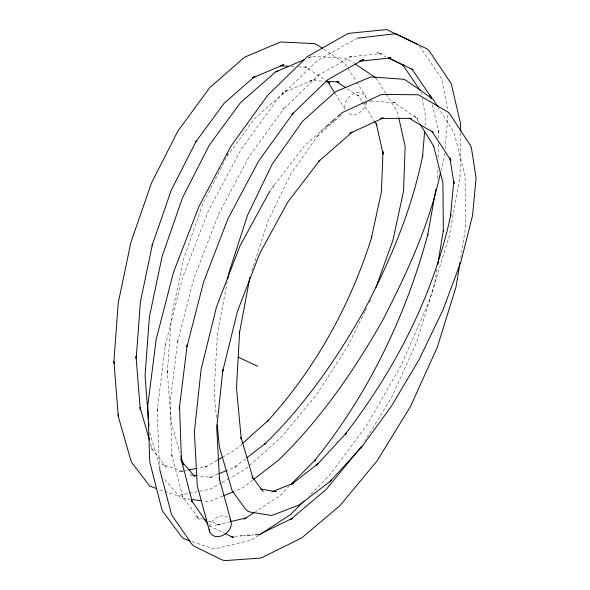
<?xml version="1.0" encoding="UTF-8"?>
<svg xmlns="http://www.w3.org/2000/svg" width="590" height="590" viewBox="0 0 590 590"><rect width="100%" height="100%" fill="white"/><g stroke="black" fill="none" stroke-linecap="round" stroke-linejoin="round"><path stroke-width="0.44" stroke-dasharray="2.95 2.21" d="M437.758 178.246L437.92 167.376M438.075 157.405L438.281 143.82M438.37 138.377L438.495 130.228L438.835 132.61L432.374 104.895M460.672 132.92L460.001 176.727L449.27 236.266L429.151 301.21L401.473 364.605L367.806 423.679L330.481 474.272L308.629 496.367M425.125 125.781L425.803 117.661L422.101 98.242M444.72 153.407L444.336 157.191L440.988 170.525M445.103 148.864L447.994 114.342M159.529 468.497L157.228 410.537L165.407 344.545L182.708 277.263L208.336 210.955L240.595 150.244L277.175 99.562L317.162 60.711L356.36 38.638M165.185 346.293L165.407 344.545M157.228 410.537L157.501 408.317M436.976 269.232L434.461 284.616L416.688 342.023L391.531 397.616L365.099 440.678M460.731 258.132L465.554 227.216L465.104 176.314L454.204 133.104L438.304 107.535M227.253 281.673L217.393 334.065L214.126 392.202L216.574 418.457M366.442 102.549C365.284 110.691 354.62 118.502 347.311 112.543M251.812 270.994L267.786 221.641L290.899 173.792L318.069 135.376L316.815 137.035L334.449 121.208M209.45 526.804C211.323 519.34 220.306 513.293 227.71 516.862M364.841 311.734L347.635 346.404L316.601 394.68L281.408 437.028L246.126 468.637L230.189 477.834M365.247 310.908L366.884 307.604M369.34 302.655L371.39 298.525M226.169 158.046L202.562 204.428L183.556 259.15L171.447 316.948L167.25 373.64L167.206 371.368L171.299 422.58L179.862 452.523M226.995 156.416L255.433 117.705L286.32 90.587L284.299 92.254L281.983 93.235L315.259 79.038L312.707 80.115L310.111 80.395L323.659 81.177M270.544 190.142L272.211 187.967M274.424 185.068L304.366 145.907L320.223 131.88M289.557 485.791L279.181 496.242L255.551 511.678M335.127 120.596L341.912 114.512M241.789 444.093L235.661 449.58L223.138 456.808M322.988 129.461L325.06 127.654M245.602 458.718L234.024 467.612L236.28 466.631L227.983 470.016M252.645 480.194L242.46 488.019L234.378 491.374M258.693 535.396L251.075 540.167L215.239 548.744L212.688 548.516L191.824 541.598M216.877 460.421L204.346 467.649L206.64 466.454L197.761 468.209M221.427 482.893L210.365 489.147L178.091 495.482L175.614 495.121L157.751 489.058M222.224 482.428L229.392 478.291M307.899 58.152L311.225 56.729L313.821 56.448L344.516 58.211L347.016 58.749L354.398 63.536M308.673 57.805L311.225 56.729M364.104 103.766L372.548 100.197M218.027 474.08L208.897 477.804L211.471 477.517L197.318 475.769M222.718 496.131L210.232 501.22L207.658 501.507L203.13 500.954M230.425 521.693L215.313 525.329L217.953 524.739L220.505 524.967L208.388 520.955M271.068 492.141L273.701 491.522M184.449 470.85L179.124 471.904L181.727 471.44L184.213 471.801M185.334 470.673L187.111 470.319M234.82 536.258L239.311 535.941M242.896 535.683L247.387 535.366M250.971 535.115L254.563 534.857M291.165 66.427L294.779 66.633M298.385 66.84L307.412 67.356L304.964 66.67L325.392 80.218M370.896 100.949L396.104 102.926L393.678 102.159L418.045 119.084L416.053 117.587L414.645 115.463L418.937 122.366M192.016 475.12L190.245 474.898L191.912 475.252M190.452 499.391L181.617 498.071L179.5 496.758L163.209 477.635M203.196 519.23L195.408 516.648L197.687 517.681L199.486 519.421L181.904 495.74L183.018 497.975L171.705 454.676L172.044 457.088L170.134 402.535L177.774 340.843L177.398 342.591L194.14 277.507L218.676 214.037L249.297 156.409L284.019 108.295L282.846 109.755L318.954 74.768L316.896 76.081L352.252 56.161L349.723 56.883L382.04 53.366L379.429 53.292L377.062 52.414L386.081 56.824M182.531 471.226L162.331 464.374L164.529 465.532L166.21 467.376L151.202 447.449L152.191 449.764L150.428 443.599M209.251 525.764L224.583 533.264M323.851 49.25L344.582 63.086L347.495 67.452M347.237 88.743L359.347 96.775L357.769 94.82L362.09 101.664M375.852 78.064L385.683 93.279M366.589 99.002C362.806 84.842 342.392 96.421 345.106 107.992M419.527 46.035L441.659 78.831L447.81 110.743M386.17 94.053L396.9 111.053L398.56 117.004M347.975 68.211L356.176 81.206M356.662 81.966L365.83 96.487M362.57 102.424L374.097 120.692M335.179 93.574L345.386 109.733M149.823 432.544L160.089 468.453M420.921 92.062L421.43 94.71"/><path stroke-width="0.89" d="M460.702 131.091L460.443 123.236L451.232 83.721L429.277 50.888L427.477 49.14L396.65 34.132L394.076 33.888L357.164 38.195M156.903 488.771L149.602 485.887L131.835 462.685L130.855 460.37L118.332 416.592L113.914 361.346L118.251 302.803L130.951 242.18L151.468 183.003L177.833 131.186L209.679 87.726L242.896 58.565L244.983 57.016L280.626 41.964L313.924 43.601L316.373 44.294L322.354 48.262M424.675 131.194L422.484 157.36L422.713 155.391C411.739 210.092 389.872 261.702 363.919 310.856C336.381 359.34 304.529 405.662 264.276 444.528L265.869 443.149L247.048 457.604M437.714 264.704L443.341 230.321M459.994 262.609L456.041 286.799L437.367 347.119L410.522 406.444L377.276 460.591L340.061 505.527L301.645 537.969L262.388 557.373L259.917 558.125L226.435 560.5L223.846 560.456L221.516 559.6L194.095 546.2L192.193 544.614L172.722 516.471L171.469 514.347L159.691 469.279M435.958 189.043L427.529 235.816L427.853 234.223C405.677 316.535 368.153 394.57 314.359 460.938L315.51 459.676L290.855 484.486M227.762 278.967L228.95 272.661L247.512 215.298L272.285 164.013L302.663 121.186L334.375 92.726L336.529 91.236L370.867 76.943L403.118 79.222L405.537 79.989L433.045 99.209L437.824 106.76M249.968 277.086L239.282 333.778L239.629 331.846L236.479 387.947L241.251 439.071L240.978 437.456M371.28 238.485L381.391 191.971L383.021 151.608L383.094 154.078L376.317 123.767M440.546 172.302C429.608 224.473 406.923 273.133 382.674 320.281C353.816 371.095 320.429 419.638 278.244 460.377L254.098 479.08M371.833 236.863C350.512 304.927 315.377 368.684 267.255 421.496L268.339 420.301L242.468 443.481M375.904 287.559L392.8 240.646L403.508 191.396L405.153 146.468L398.766 117.897M269.991 190.872L239.96 245.919L216.501 306.852L201.102 369.414L194.368 431.799L197.267 485.806L209.693 531.966C215.962 543.427 234.636 531.561 230.779 520.491L219.281 478.394M227.12 154.492L227.46 153.872M361.729 446.158L326.336 489.302L290.332 519.709L292.286 518.374L260.787 533.625M217.172 424.8L219.436 447.139L232.202 490.851L245.632 509.273L247.498 510.992L249.835 511.995L271.784 515.49L299.219 504.988L329.928 481.543L361.478 447.316L391.399 406.23L419.173 359.45L442.884 310.178L460.915 261.79L472.538 215.542L476.086 178.04L471.38 147.684L470.37 145.383L449.86 114.003L448.157 112.166L418.406 94.776L383.043 94.459L380.484 94.916L342.325 112.55L337.495 116.776M272.764 187.244L273.871 185.791M360.387 448.503L361.478 447.316M329.928 481.543L331.455 479.899M291.969 114.431L293.245 113.081L258.649 161.026L228.131 218.447L203.668 281.74L186.971 346.677L187.192 344.929L179.279 408.745L179.559 406.525L181.469 461.011M304.101 500.925L290.516 514.598L259.445 534.901M318.401 161.638L319.758 160.288L287.706 202.208L259.711 253.53L237.497 311.218L222.681 371.435L222.931 369.561L216.722 427.617L219.517 479.899L219.2 478.313M292.625 113.796L327.988 79.539L363.58 59.487L359.48 61.19M320.916 131.275L322.295 130.066M325.754 127.049L329.205 124.025M330.584 122.823L335.422 118.59M319.087 161.033L352.082 132.182L349.892 133.296L383.294 117.948L380.727 118.406L411.628 118.361M304.573 59.568L275.648 71.906L240.514 102.653L209.273 145.177L182.435 197.916L162.066 256.584L149.381 317.088L145.052 375.565L148.378 418.922M292.168 483.859L317.958 463.784L316.432 465.436L346.249 433.09L345.15 434.27C395.241 369.539 433.739 294.742 450.937 214.399L450.465 216.449L453.784 181.359L454.02 183.77L449.912 158.091L450.922 160.392L431.865 131.231M244.12 519.148L254.025 512.673M217.658 459.971L222.356 457.265M292.205 483.984L293.709 483.122L272.742 491.47M275.648 71.906L277.964 70.933M218.853 473.741L227.157 470.355M223.551 495.784L233.544 491.713M281.113 65.571L283.687 64.642L252.778 77.836L254.865 76.294L224.075 103.324L195.755 141.88L196.241 141.099L171.343 190.024L152.072 245.514L152.478 244.245L140.391 301.933L136.202 358.543L136.01 356.301L140.309 409.962L140.103 407.469L149.425 440.074M230.425 521.693L246.436 517.836M188.889 469.972L196.876 468.386M359.524 61.279L390.919 57.864L388.345 57.621M231.236 536.509L233.028 536.384M240.204 535.875L242.003 535.75M247.387 535.366L250.079 535.174M255.463 534.791L259.947 534.474M280.331 65.8L288.458 66.264M325.466 81.28L339.014 82.054L337.34 81.7M273.701 491.522L276.275 491.713L260.699 489.051M192.901 475.223L196.433 475.658M191.359 499.501L201.323 500.726M204.059 519.517L206.655 520.38M190.083 541.023L183.453 538.552L181.654 536.804L162.988 511.67L161.874 509.436L149.764 461.963L147.788 405.64L156.114 339.744L173.379 272.602L198.933 206.485L231.088 145.973L267.543 95.455L307.331 56.588L347.222 33.962L349.752 33.239L386.708 29.574L417.617 44.427M231.125 536.745L233.463 537.601L225.395 533.655M238.146 357.083L257.624 366.25M388.515 57.783L413.103 69.819M388.537 58.027L404.106 65.652L402.83 64.583M409.246 118.251L433.06 132.3L431.932 131.076M355.143 64.03L375.321 77.415M336.632 81.715L345.718 87.74M326.904 81.221L329.935 83.227L327.9 81.796M182.155 461.882L194.862 476.742M251.989 476.683L263.169 491.477M191.551 500.571L207.997 524.34M411.813 68.831L431.194 97.291L430.081 95.064M402.704 64.789L420.006 90.204M374.584 121.452L376.981 125.257L376.405 123.671M327.406 81.265L334.692 92.807M419.888 123.893L433.709 146.128M191.455 500.541L192.288 501.95L180.975 458.659L181.3 460.229M229.967 519.104L230.779 520.491M252.387 477.428L253.176 478.903L241.096 437.529M182.531 462.442L183.387 464.854L180.872 456.048M433.495 145.42L442.92 182.907L443.356 231.664M430.494 96.856L430.914 98.641M209.192 529.496L209.693 531.966M113.914 361.346L114.099 363.595M118.133 414.099L118.332 416.592M148.665 422.573L148.96 426.223"/></g></svg>
